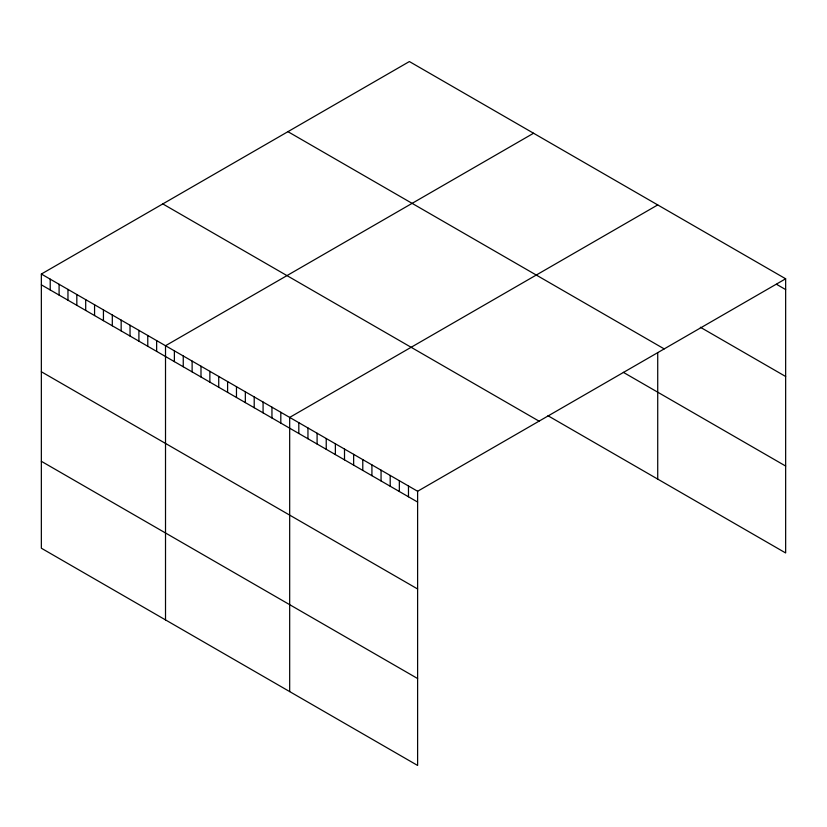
<?xml version="1.0" encoding="UTF-8"?>
<svg xmlns="http://www.w3.org/2000/svg" width="827" height="827" viewBox="0 0 827 827"><rect width="100%" height="100%" fill="white"/><g stroke="black" fill="none" stroke-linecap="round" stroke-linejoin="round"><path stroke-width="1.24" d="M41.35 274.037L417.614 491.269L417.614 765.451L41.35 548.218L41.35 274.037L409.386 61.549L785.65 278.782L785.65 552.963L547.97 415.733M533.56 133.24L165.514 345.727L165.514 619.899M657.723 204.931L289.677 417.408L289.677 691.589M417.614 491.269L785.65 278.782M776.512 284.302L785.65 289.574M700.366 327.254L785.65 376.492M287.941 131.669L664.195 348.901M623.351 372.346L785.65 466.046M162.805 203.918L539.059 421.15M41.35 284.829L417.614 502.061M41.35 371.747L417.614 588.979M41.35 461.301L417.614 678.533M657.723 352.529L657.723 479.102M408.476 485.997L408.476 496.789M399.338 480.714L399.338 491.517M390.199 475.442L390.199 486.235M381.061 470.17L381.061 480.963M371.923 464.888L371.923 475.69M362.784 459.616L362.784 470.408M353.646 454.343L353.646 465.136M344.508 449.061L344.508 459.864M335.369 443.789L335.369 454.581M326.231 438.517L326.231 449.309M317.092 433.234L317.092 444.027M307.954 427.962L307.954 438.755M298.816 422.69L298.816 433.482M280.808 412.291L280.808 423.083M271.949 407.173L271.949 417.966M263.079 402.046L263.079 412.838M254.209 396.929L254.209 407.721M245.34 391.812L245.34 402.604M236.47 386.685L236.47 397.487M227.601 381.567L227.601 392.36M218.731 376.45L218.731 387.243M209.862 371.323L209.862 382.126M200.992 366.206L200.992 376.998M192.122 361.089L192.122 371.881M183.253 355.961L183.253 366.764M174.383 350.844L174.383 361.637M156.644 340.6L156.644 351.403M147.775 335.483L147.775 346.275M138.905 330.366L138.905 341.158M130.035 325.238L130.035 336.041M121.166 320.121L121.166 330.914M112.307 315.004L112.307 325.797M103.437 309.877L103.437 320.68M94.567 304.76L94.567 315.552M85.698 299.643L85.698 310.435M76.828 294.515L76.828 305.318M67.959 289.398L67.959 300.191M59.089 284.281L59.089 295.074M50.22 279.154L50.22 289.957"/></g></svg>
